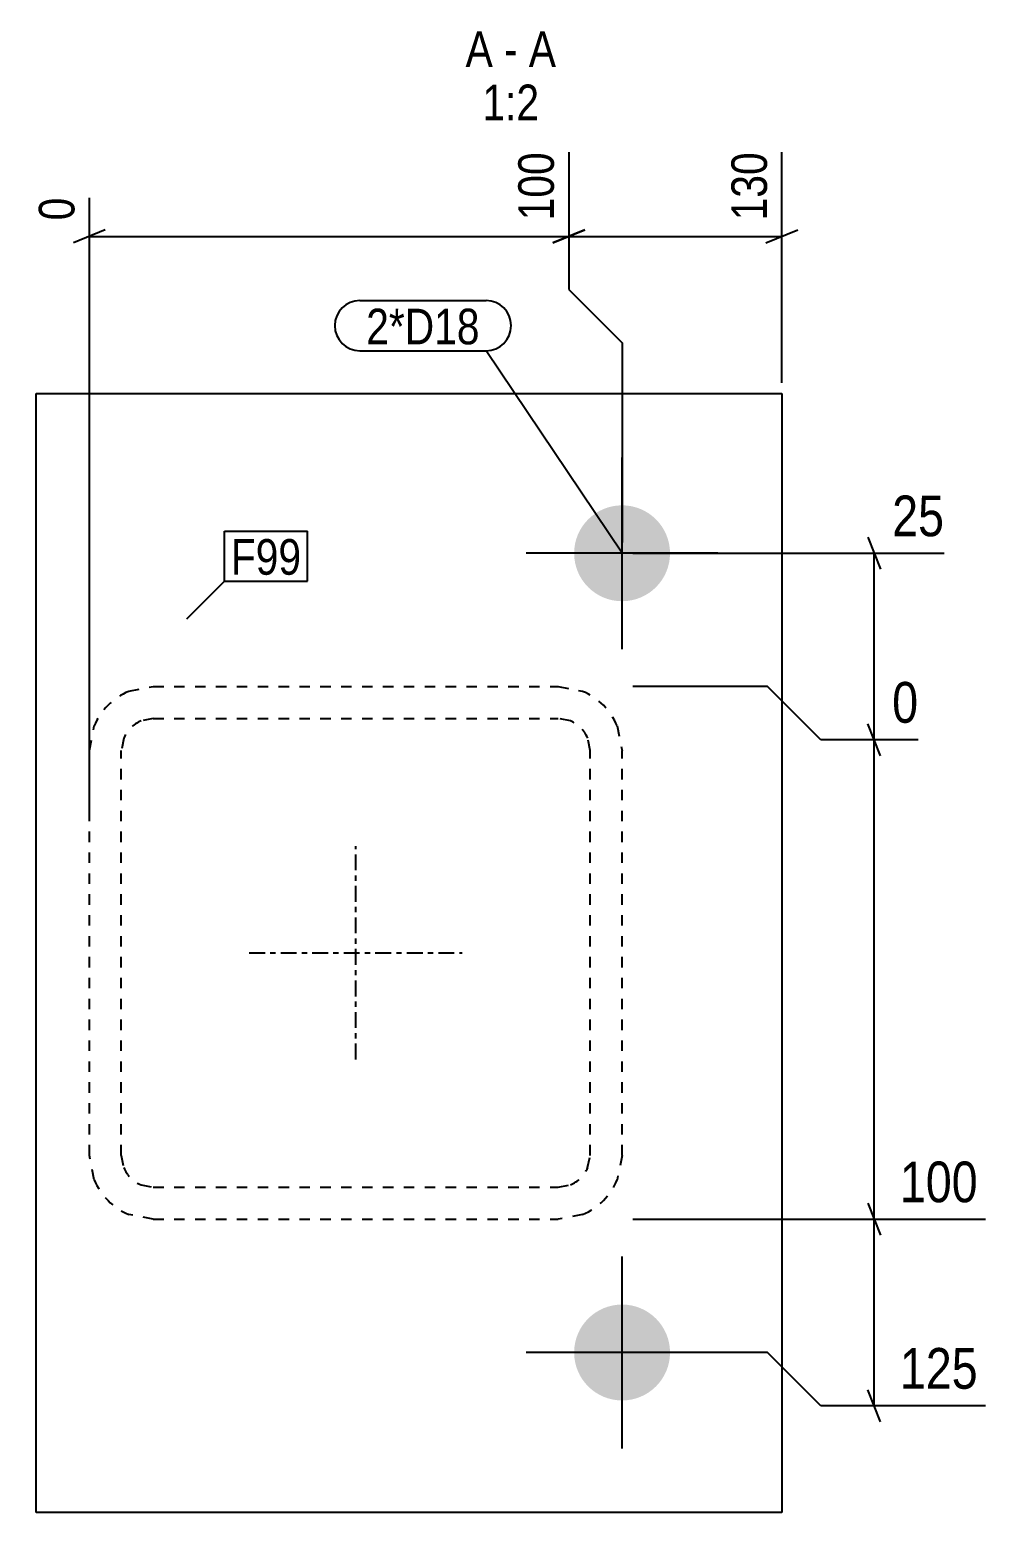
# Model space of a CAD drawing. Header units: millimetres. Extents: x 5 to 24209, y 5 to 1018.
# Drawn here: x 6795.3 to 6974.9, y 4.8 to 283.1 of the extents above; entities that cross this region are included whole.
import ezdxf

# ---------------------------------------------------------------- set-up
doc = ezdxf.new("R2010")
doc.units = ezdxf.units.MM
doc.linetypes.add('DXK_LINE_DOT2', pattern=[3.9198, 1.9599, -1.9599])
doc.linetypes.add('DXK_LINE_DOT3', pattern=[5.9187, 2.979, -0.9799, 0.9799, -0.9799])
for name, color, linetype in [('MÅLSÆTNING', 7, 'Continuous'), ('STÅL', 7, 'Continuous'), ('TEKST', 7, 'Continuous')]:
    doc.layers.add(name, color=color, linetype=linetype)
doc.styles.add('Arial Narrow', font='ARIALN.TTF', dxfattribs={"height": 0.2})

msp = doc.modelspace()

# ---------------------------------------------------------------- hatches: boundary and pattern name
at = {"layer": 'STÅL', "linetype": 'Continuous'}
for points in [[(6906.48, 175.8, -1), (6906.48, 193.8, -1)], [(6906.48, 25.8, -1), (6906.48, 43.8, -1)]]:
    msp.add_hatch(color=96, dxfattribs=at).paths.add_polyline_path(points)

# ---------------------------------------------------------------- linework, layer by layer
at = {"layer": 'MÅLSÆTNING', "color": 7, "linetype": 'Continuous'}
for p, q in [((6896.48, 260.08), (6896.48, 234.28)), ((6896.48, 260.08), (6896.48, 234.28)), ((6936.48, 216.8), (6936.48, 260.08)), ((6806.48, 136.05), (6806.48, 251.54)), ((6809.48, 245.48), (6803.48, 243.08)), ((6893.48, 243.08), (6899.48, 245.48)), ((6933.48, 243.08), (6939.48, 245.48)), ((6806.48, 244.28), (6896.48, 244.28)), ((6896.48, 244.28), (6936.48, 244.28)), ((6896.48, 234.28), (6906.48, 224.28)), ((6896.48, 234.28), (6906.48, 224.28)), ((6906.48, 224.28), (6906.48, 186.8)), ((6906.48, 224.28), (6906.48, 186.8)), ((6952.58, 187.8), (6954.98, 181.8)), ((6908.48, 184.8), (6966.93, 184.8)), ((6953.78, 149.8), (6953.78, 184.8)), ((6933.78, 159.8), (6908.48, 159.8)), ((6933.78, 159.8), (6908.48, 159.8)), ((6943.78, 149.8), (6933.78, 159.8)), ((6943.78, 149.8), (6933.78, 159.8)), ((6954.98, 146.8), (6952.58, 152.8)), ((6962.05, 149.8), (6943.78, 149.8)), ((6962.05, 149.8), (6943.78, 149.8)), ((6953.78, 59.8), (6953.78, 149.8)), ((6952.58, 62.8), (6954.98, 56.8)), ((6952.58, 62.8), (6954.98, 56.8)), ((6908.48, 59.8), (6974.71, 59.8)), ((6908.48, 59.8), (6974.71, 59.8)), ((6953.78, 24.8), (6953.78, 59.8)), ((6933.78, 34.8), (6908.48, 34.8)), ((6943.78, 24.8), (6933.78, 34.8)), ((6954.98, 21.8), (6952.58, 27.8)), ((6974.71, 24.8), (6943.78, 24.8))]:
    msp.add_line(p, q, dxfattribs=at)
at = {"layer": 'STÅL', "color": 2, "linetype": 'Continuous'}
for p, q in [((6796.48, 4.8), (6796.48, 214.8)), ((6796.48, 214.8), (6936.48, 214.8)), ((6936.48, 214.8), (6936.48, 4.8)), ((6936.48, 4.8), (6796.48, 4.8))]:
    msp.add_line(p, q, dxfattribs=at)
at = {"layer": 'STÅL', "color": 96, "linetype": 'Continuous'}
for p, q in [((6906.48, 166.8), (6906.48, 202.8)), ((6924.48, 184.8), (6888.48, 184.8)), ((6906.48, 16.8), (6906.48, 52.8)), ((6924.48, 34.8), (6888.48, 34.8))]:
    msp.add_line(p, q, dxfattribs=at)
at = {"layer": 'STÅL', "color": 7, "linetype": 'DXK_LINE_DOT2'}
for p, q in [((6813.88, 158.89), (6818.48, 159.8)), ((6818.48, 159.8), (6894.48, 159.8)), ((6894.48, 159.8), (6899.07, 158.89)), ((6818.48, 153.8), (6816.18, 153.34)), ((6818.48, 153.8), (6894.48, 153.8)), ((6896.77, 153.34), (6894.48, 153.8)), ((6806.48, 147.8), (6807.39, 152.39)), ((6905.56, 152.39), (6906.48, 147.8)), ((6806.48, 71.8), (6806.48, 147.8)), ((6812.93, 150.1), (6812.48, 147.8)), ((6812.48, 71.8), (6812.48, 147.8)), ((6900.48, 147.8), (6900.02, 150.1)), ((6900.48, 71.8), (6900.48, 147.8)), ((6906.48, 71.8), (6906.48, 147.8)), ((6807.39, 67.21), (6806.48, 71.8)), ((6812.48, 71.8), (6812.93, 69.5)), ((6900.02, 69.5), (6900.48, 71.8)), ((6906.48, 71.8), (6905.56, 67.21)), ((6816.18, 66.26), (6818.48, 65.8)), ((6818.48, 65.8), (6894.48, 65.8)), ((6894.48, 65.8), (6896.77, 66.26)), ((6818.48, 59.8), (6813.88, 60.71)), ((6818.48, 59.8), (6894.48, 59.8)), ((6899.07, 60.71), (6894.48, 59.8))]:
    msp.add_line(p, q, dxfattribs=at)
at = {"layer": 'STÅL', "color": 7, "linetype": 'DXK_LINE_DOT3'}
for p, q in [((6856.48, 89.8), (6856.48, 129.8)), ((6836.48, 109.8), (6876.48, 109.8))]:
    msp.add_line(p, q, dxfattribs=at)
at = {"layer": 'STÅL', "color": 7, "linetype": 'DXK_LINE_DOT2'}
for centre, radius, start, end in [((6818.48, 147.8), 12, 112.5, 157.5), ((6894.48, 147.8), 12, 22.5, 67.5), ((6818.48, 147.8), 6, 112.5, 157.5), ((6894.48, 147.8), 6, 22.5, 67.5), ((6818.48, 71.8), 12, 202.5, 247.5), ((6818.48, 71.8), 6, 202.5, 247.5), ((6894.48, 71.8), 6, 292.5, 337.5), ((6894.48, 71.8), 12, 292.5, 337.5)]:
    msp.add_arc(centre, radius, start, end, dxfattribs=at)

# ---------------------------------------------------------------- wipeouts: each hides what was drawn before it
at = {"color": 0, "linetype": 'Continuous'}
for points, layer in [([(6974.86, 61.4), (6974.86, 72.6), (6957.03, 72.6), (6957.03, 61.4)], 'MÅLSÆTNING'), ([(6974.86, 26.4), (6974.86, 37.6), (6957.03, 37.6), (6957.03, 26.4)], 'MÅLSÆTNING'), ([(6882.22, 276.08), (6882.22, 283.08), (6877.11, 283.08), (6877.11, 276.08)], 'TEKST'), ([(6886.87, 276.08), (6886.87, 283.08), (6884.32, 283.08), (6884.32, 276.08)], 'TEKST'), ([(6894.08, 276.08), (6894.08, 283.08), (6888.97, 283.08), (6888.97, 276.08)], 'TEKST'), ([(6890.93, 266.08), (6890.93, 273.08), (6880.26, 273.08), (6880.26, 266.08)], 'TEKST')]:
    msp.add_wipeout(points, dxfattribs=at).dxf.layer = layer
at = {"color": 0}
for points in [[(6879.76, 224.02), (6879.76, 231.02), (6858.45, 231.02), (6858.45, 224.02)], [(6846.25, 180.78), (6846.25, 187.78), (6833.04, 187.78), (6833.04, 180.78)]]:
    msp.add_wipeout(points, dxfattribs=at).dxf.layer = 'TEKST'

# ---------------------------------------------------------------- next in the draw order: texts
at = {"layer": 'MÅLSÆTNING', "color": 3, "linetype": 'Continuous', "style": 'Arial Narrow'}
for s, p in [('100', (6958.63, 63)), ('125', (6958.63, 28))]:
    msp.add_text(s, height=7.635, dxfattribs=at).set_placement(p)
at = {"layer": 'TEKST', "color": 3, "linetype": 'Continuous', "style": 'Arial Narrow'}
for s, height, p in [('A', 6.68, (6877.11, 276.08)), ('A', 6.68, (6888.97, 276.08)), ('-', 6.68, (6884.32, 276.08)), ('1:2', 6.681, (6880.26, 266.08))]:
    msp.add_text(s, height=height, dxfattribs=at).set_placement(p)

# ---------------------------------------------------------------- next in the draw order: wipeouts: each hides what was drawn before it
at = {"color": 0, "linetype": 'Continuous'}
for points in [[(6895.07, 261.48), (6885.27, 261.48), (6885.27, 245.88), (6895.07, 245.88)], [(6935.07, 261.48), (6925.27, 261.48), (6925.27, 245.88), (6935.07, 245.88)], [(6805.08, 252.94), (6795.28, 252.94), (6795.28, 245.88), (6805.08, 245.88)], [(6968.53, 186.4), (6968.53, 197.6), (6955.58, 197.6), (6955.58, 186.4)], [(6963.65, 151.4), (6963.65, 162.6), (6955.58, 162.6), (6955.58, 151.4)]]:
    msp.add_wipeout(points, dxfattribs=at).dxf.layer = 'MÅLSÆTNING'
at = {"color": 0}
for points in [[(6879.76, 224.02), (6879.76, 231.02), (6858.45, 231.02), (6858.45, 224.02)], [(6846.25, 180.78), (6846.25, 187.78), (6833.04, 187.78), (6833.04, 180.78)]]:
    msp.add_wipeout(points, dxfattribs=at).dxf.layer = 'TEKST'

# ---------------------------------------------------------------- next in the draw order: linework, layer by layer
at = {"layer": 'MÅLSÆTNING', "color": 7, "linetype": 'Continuous'}
for p, q in [((6899.48, 245.48), (6893.48, 243.08)), ((6954.98, 146.8), (6952.58, 152.8))]:
    msp.add_line(p, q, dxfattribs=at)
at = {"layer": 'TEKST', "color": 7, "linetype": 'Continuous'}
for p, q in [((6857.25, 232.22), (6880.96, 232.22)), ((6857.25, 222.82), (6880.96, 222.82)), ((6906.48, 184.8), (6880.96, 222.82)), ((6831.84, 188.98), (6847.45, 188.98)), ((6831.84, 179.58), (6831.84, 188.98)), ((6847.45, 179.58), (6847.45, 188.98)), ((6824.77, 172.51), (6831.84, 179.58)), ((6831.84, 179.58), (6847.45, 179.58))]:
    msp.add_line(p, q, dxfattribs=at)
for centre, start, end in [((6857.25, 227.52), 90, 270), ((6880.96, 227.52), 270, 90)]:
    msp.add_arc(centre, 4.7, start, end, dxfattribs=at)

# ---------------------------------------------------------------- next in the draw order: texts
at = {"layer": 'MÅLSÆTNING', "color": 3, "linetype": 'Continuous', "style": 'Arial Narrow'}
for s, height, p in [('100', 6.681, (6893.68, 247.28)), ('130', 6.681, (6933.68, 247.28)), ('0', 6.68, (6803.68, 247.28))]:
    msp.add_text(s, height=height, rotation=90.0002, dxfattribs=at).set_placement(p)
for s, height, p in [('25', 7.635, (6957.18, 188)), ('0', 7.64, (6957.18, 153))]:
    msp.add_text(s, height=height, dxfattribs=at).set_placement(p)
at = {"layer": 'TEKST', "color": 3, "style": 'Arial Narrow'}
for s, p in [('2*D18', (6858.45, 224.02)), ('F99', (6833.04, 180.78))]:
    msp.add_text(s, height=6.681, dxfattribs=at).set_placement(p)

doc.saveas('drawing.dxf')
